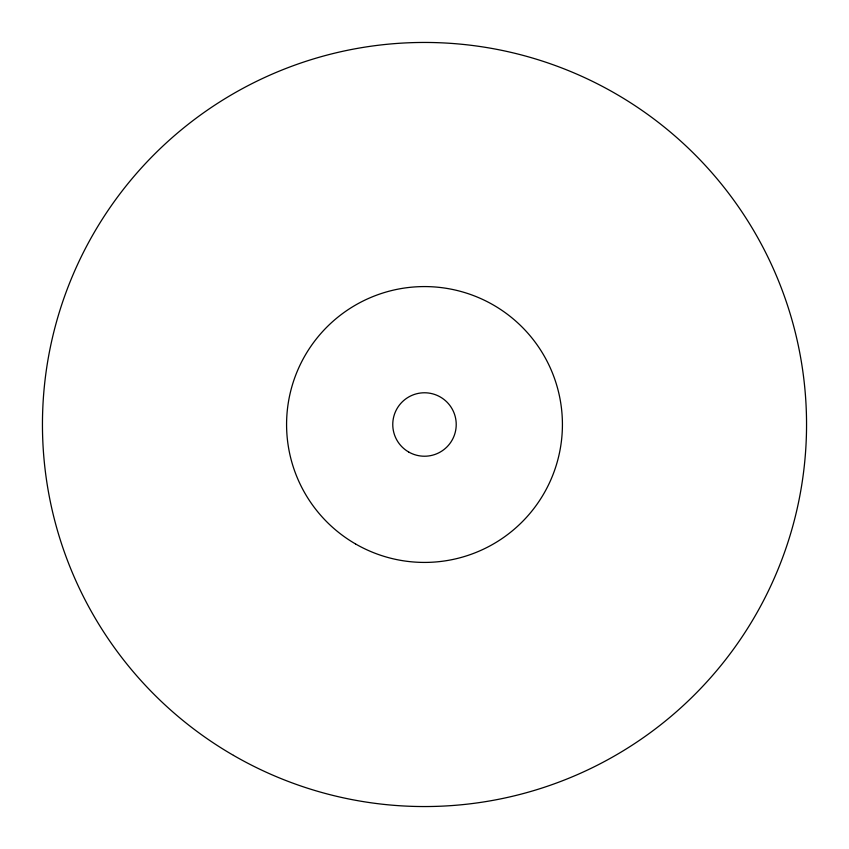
<?xml version="1.0" encoding="UTF-8"?>
<svg xmlns="http://www.w3.org/2000/svg" width="849" height="849" viewBox="0 0 849 849"><rect width="100%" height="100%" fill="white"/><g stroke="black" fill="none" stroke-linecap="round" stroke-linejoin="round"><path stroke-width="1.27" d="M408.634 451.976A31.721 31.721 0 0 0 456.221 424.5A31.721 31.721 0 0 0 408.634 397.024A31.721 31.721 0 0 0 408.634 451.976M355.54 543.944A137.92 137.92 0 0 0 562.42 424.5A137.92 137.92 0 0 0 355.54 305.056A137.92 137.92 0 0 0 355.54 543.944M233.475 755.366A382.05 382.05 0 0 0 806.55 424.5A382.05 382.05 0 0 0 233.475 93.634A382.05 382.05 0 0 0 233.475 755.366"/></g></svg>
